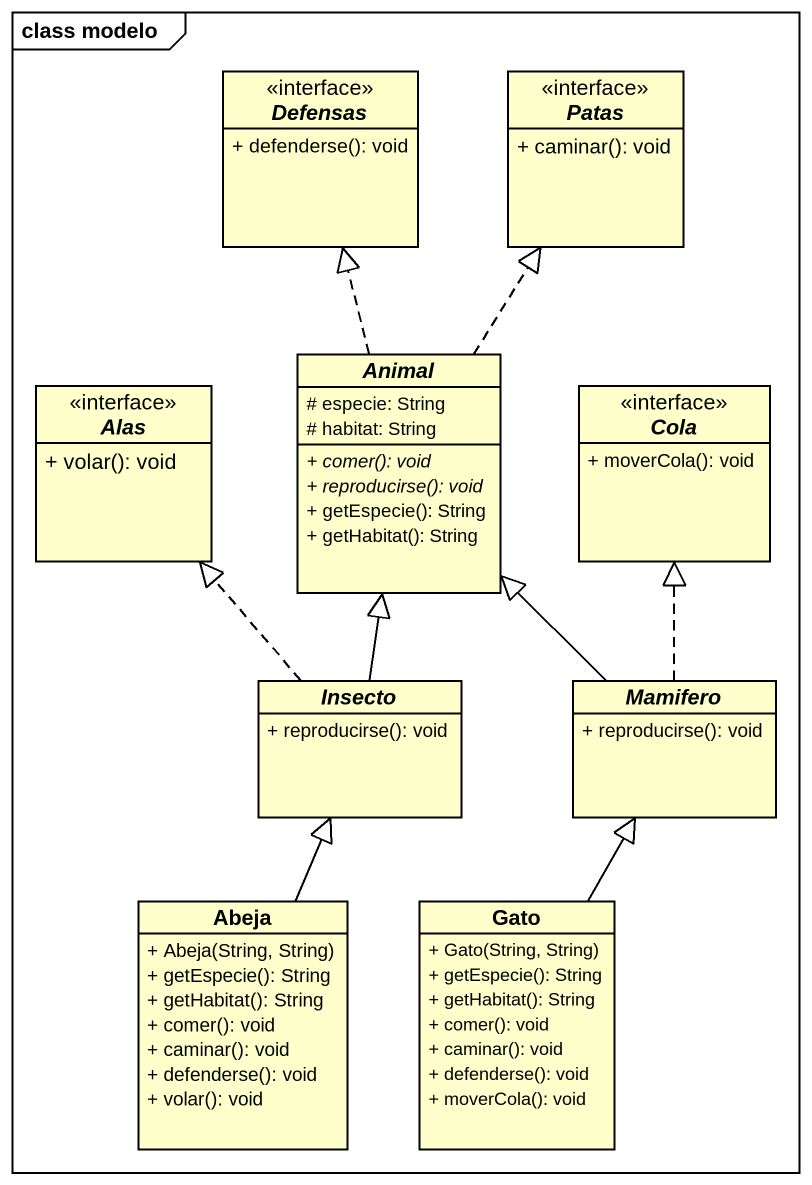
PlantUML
@startuml
mainframe class modelo
hide circle
hide empty members
skinparam classAttributeIconSize 0
interface Defensas <<interface>> {
  + defenderse(): void
}
interface Patas <<interface>> {
  + caminar(): void
}
interface Alas <<interface>> {
  + volar(): void
}
abstract class Animal {
  # especie: String
  # habitat: String
  {abstract} + comer(): void
  {abstract} + reproducirse(): void
  + getEspecie(): String
  + getHabitat(): String
}
interface Cola <<interface>> {
  + moverCola(): void
}
abstract class Insecto {
  + reproducirse(): void
}
abstract class Mamifero {
  + reproducirse(): void
}
class Abeja {
  + Abeja(String, String)
  + getEspecie(): String
  + getHabitat(): String
  + comer(): void
  + caminar(): void
  + defenderse(): void
  + volar(): void
}
class Gato {
  + Gato(String, String)
  + getEspecie(): String
  + getHabitat(): String
  + comer(): void
  + caminar(): void
  + defenderse(): void
  + moverCola(): void
}
Animal .up.|> Defensas
Animal .up.|> Patas
Insecto .up.|> Alas
Insecto -up-|> Animal
Mamifero -up-|> Animal
Mamifero .up.|> Cola
Abeja -up-|> Insecto
Gato -up-|> Mamifero
@enduml
